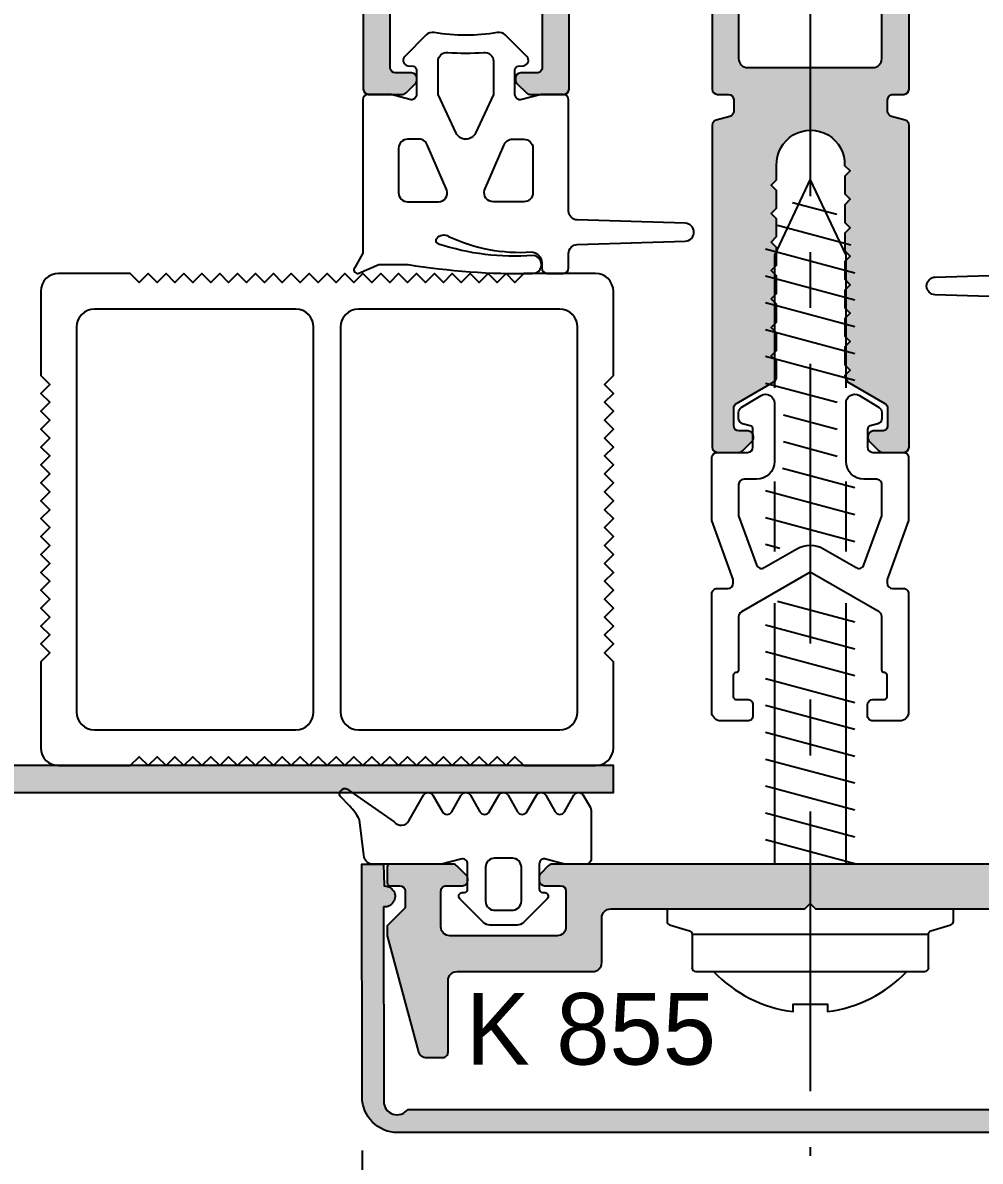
# Model space of a CAD drawing. Header units: millimetres. Extents: x -153 to 2280, y 0 to 724.
# Drawn here: x 73.7 to 100.45, y 430.21 to 462.01 of the extents above; entities that cross this region are included whole.
import ezdxf
from ezdxf.enums import TextEntityAlignment as Align

# ---------------------------------------------------------------- set-up
doc = ezdxf.new("R2010")
doc.units = ezdxf.units.MM
doc.header["$LTSCALE"] = 0.025
doc.header["$MEASUREMENT"] = 0
doc.linetypes.add('CENTER', pattern=[2, 1.25, -0.25, 0.25, -0.25])
doc.layers.get('0').update_dxf_attribs({"lineweight": 5})
for name, color, linetype in [('ASSI', 1, 'CENTER'), ('FILL', 253, 'Continuous'), ('FINE', 7, 'Continuous'), ('GOMMA', 80, 'Continuous'), ('GROSSA', 8, 'Continuous'), ('QUOTE', 254, 'Continuous'), ('TESTO', 2, 'Continuous')]:
    doc.layers.add(name, color=color, linetype=linetype)
doc.styles.add('Aluk Text', font='GOTHIC.TTF')
doc.styles.get("Standard").update_dxf_attribs({"font": 'arial.ttf'})
doc.dimstyles.new('SCALA_1-2$0', dxfattribs={"dimtxt": 2, "dimasz": 1, "dimexe": 1.5, "dimexo": 1.5, "dimgap": 1, "dimtad": 3, "dimlfac": 2, "dimdsep": 46, "dimtxsty": 'Standard', "dimblk1": 'PUNTO', "dimblk2": 'PUNTO', "dimsah": 1, "dimcen": 0, "dimclrt": 2, "dimaunit": 1, "dimadec": 0, "dimazin": 0, "dimtfac": 0.7, "dimtmove": 0, "dimatfit": 3, "dimldrblk": 'PUNTO', "dimfxl": 1, "dimtolj": 2, "dimarcsym": 0})

# ---------------------------------------------------------------- blocks, each defined once
blk = doc.blocks.new('k0855')
at = {"layer": 'GROSSA'}
blk.add_lwpolyline([(11.64999999999986, 0.8000000000004093, -0.4142135623730784), (11.14999999999986, 0.3000000000004093), (0.2999999999997272, 0.3000000000000682), (0, 0), (-0.3000000000001819, 0.3000000000000682), (-11.15000000000009, 0.2999999999997272, -0.4142135623731075), (-11.65000000000009, 0.7999999999997272), (-11.65000000000009, 3.300000000000637, 0.414213562373095), (-12.15000000000009, 3.800000000000637), (-19.75, 3.800000000000523, -0.414213562373095), (-20.25, 4.300000000000523), (-20.25, 8.300000000000523, 0.4142135623730795), (-20.55000000000018, 8.600000000000477), (-21.59774739507475, 8.600000000000477, 0.3394542588633896), (-21.88752514296152, 8.377645713531251), (-23.65000000000009, 1.800000000000523), (-23.65000000000009, 1.24487273393197), (-22.65000000000009, 0.2448727339319703), (-22.65000000000009, -0.6999999999995907, -0.4142135623731159), (-22.95000000000027, -0.9999999999995453), (-23.5, -0.9999999999995453, 0.414213562373109), (-23.65000000000009, -1.149999999999523), (-23.65000000000009, -2.049999999999272, 0.4142135623730534), (-23.5, -2.19999999999925), (-19.97426406871182, -2.199999999999363, 0.1989123673796788), (-19.76213203435577, -2.112132034355341), (-19.237867965644, -1.587867965643682, 0.1989123673796275), (-19.15000000000009, -1.37573593128775), (-19.15000000000009, -1.299999999999613, 0.4142135623731283), (-19.45000000000027, -0.9999999999995453), (-20.35000000000014, -0.9999999999995453, -0.414213562373095), (-20.65000000000009, -0.699999999999477), (-20.65000000000009, 1.300000000000637, -0.414213562373095), (-20.15000000000009, 1.800000000000637), (-14.15000000000009, 1.800000000000637, -0.414213562373095), (-13.65000000000009, 1.300000000000637), (-13.65000000000009, -0.699999999999477, -0.414213562373095), (-13.95000000000005, -0.9999999999995453), (-14.85000000000014, -0.9999999999995453, 0.414213562373095), (-15.15000000000009, -1.2999999999995), (-15.15000000000009, -1.475735931287431, 0.1989123673796724), (-15.06213203435618, -1.687867965643477), (-14.63786796564318, -2.112132034356478, 0.1989123673796574), (-14.42573593128691, -2.200000000000387), (14.42573593128782, -2.199999999999363, 0.1989123673796421), (14.63786796564386, -2.112132034355341), (15.06213203435573, -1.687867965643477, 0.1989123673796492), (15.14999999999964, -1.475735931287431), (15.14999999999964, -1.2999999999995, 0.4142135623731088), (14.84999999999991, -0.9999999999995453), (13.94999999999982, -0.9999999999995453, -0.414213562373095), (13.64999999999986, -0.699999999999477), (13.64999999999986, 1.300000000000637, -0.414213562373095), (14.14999999999986, 1.800000000000637), (20.13763493782221, 1.800000000000637, -0.414213562373095), (20.63763493782221, 1.300000000000637), (20.63763493782221, -0.699999999999477, -0.414213562373095), (20.33763493782226, -0.9999999999995453), (19.43763493782217, -0.9999999999995453, 0.4142135623731283), (19.13763493782221, -1.299999999999613), (19.13763493782221, -1.37573593128775, 0.198912367379612), (19.22550290346635, -1.587867965643682), (19.74976697217789, -2.112132034355341, 0.1989123673796789), (19.96189900653394, -2.199999999999363), (23.48763493782212, -2.19999999999925, 0.4142135623730674), (23.63763493782221, -2.049999999999272), (23.63763493782221, -1.149999999999523, 0.4142135623731507), (23.48763493782235, -0.9999999999995453), (22.93763493782217, -0.9999999999995453, -0.414213562373095), (22.63763493782221, -0.6999999999995907), (22.63763493782221, 0.2448727339319703), (23.63763493782221, 1.24487273393197), (23.63763493782221, 1.800000000000523), (21.91487984844571, 8.229409522551805, 0.3394542588633856), (21.43191693530116, 8.600000000000477), (20.53763493782208, 8.600000000000477, 0.4142135623730811), (20.23763493782235, 8.300000000000523), (20.23763493782212, 4.300000000000523, -0.414213562373095), (19.73763493782212, 3.800000000000523), (12.14999999999986, 3.800000000000637, 0.414213562373095), (11.64999999999986, 3.300000000000637)], format="xyb", close=True, dxfattribs=at)
blk = doc.blocks.new('PUNTO')
blk.add_line((-1, 0), (1, 0))
at = {"const_width": 0.35}
blk.add_lwpolyline([(-0.1750000000000114, 0, 1), (0.1750000000000114, 0, 1)], format="xyb", close=True, dxfattribs=at)
blk = doc.blocks.new('*D21')
at = {"layer": 'Defpoints', "color": 0, "transparency": 16777216}
for p in [(83.17816793434065, 432.0118384157703), (108.1864948314792, 432.0125786257919), (108.1864948314792, 422.4907448375258)]:
    blk.add_point(p, dxfattribs=at)
at = {"layer": 'QUOTE', "color": 0, "lineweight": -2, "transparency": 16777216}
for p, q in [((83.17816793434065, 430.5118384157703), (83.17816793434065, 420.9907448375258)), ((108.1864948314792, 430.5125786257919), (108.1864948314792, 420.9907448375258)), ((84.17816793434065, 422.4907448375258), (107.1864948314792, 422.4907448375258))]:
    blk.add_line(p, q, dxfattribs=at)
at = {"layer": 'QUOTE', "color": 0, "lineweight": -2, "transparency": 16777216, "rotation": 180}
blk.add_blockref('PUNTO', (83.17816793434065, 422.4907448375258), dxfattribs=at)
at = {"layer": 'QUOTE', "color": 0, "lineweight": -2, "transparency": 16777216}
blk.add_blockref('PUNTO', (108.1864948314792, 422.4907448375258), dxfattribs=at)
at = {"layer": 'QUOTE', "color": 2, "transparency": 16777216, "insert": (95.68233138290992, 424.5410507518698), "char_height": 2, "attachment_point": 5, "style": 'Aluk Text'}
blk.add_mtext('\\A2;50', dxfattribs=at)

msp = doc.modelspace()

# ---------------------------------------------------------------- hatches: boundary and pattern name
at = {"layer": 'FILL'}
h = msp.add_hatch(color=256, dxfattribs=at)
edge = h.paths.add_edge_path()
edge.add_line((98.46176779819424, 450.1632642014122), (98.46176779819424, 459.1481651532154))
edge.add_arc((98.31176779819424, 459.1481651532152), 0.1500000000000057, 2.171258662545679e-11, 75.0000000000211)
edge.add_line((98.35059065495957, 459.2930540271587), (97.97294494142889, 459.3942438911243))
edge.add_arc((98.01176779819428, 459.5391327650677), 0.150000000000002, 179.9999999999891, 254.9999999999945, ccw=False)
edge.add_line((97.86176779819428, 459.5391327650677), (97.86176779819422, 459.6132642014122))
edge.add_line((97.86176779819422, 459.6132642014122), (97.86176779819422, 459.8632642014122))
edge.add_arc((98.01176779819426, 459.8632642014122), 0.1500000000000341, 90, 180, ccw=False)
edge.add_line((98.01176779819426, 460.0132642014122), (98.31176779819427, 460.0132642014122))
edge.add_arc((98.31176779819427, 460.1632642014122), 0.1499999999999773, 270, 360)
edge.add_line((98.46176779819424, 460.1632642014122), (98.46176779819424, 467.3632642014122))
edge.add_arc((98.61176779819425, 467.3632642014122), 0.1500000000000057, 90.00000000001091, 180, ccw=False)
edge.add_line((98.61176779819422, 467.5132642014122), (102.3117677981944, 467.5132642014122))
edge.add_arc((102.3117677981944, 467.3632642014122), 0.1499999999999773, 0, 90, ccw=False)
edge.add_line((102.4617677981944, 467.3632642014122), (102.4617677981943, 460.1632642014122))
edge.add_arc((102.6117677981943, 460.1632642014122), 0.1500000000000057, 180.0000000000109, 270.0000000000109)
edge.add_line((102.6117677981943, 460.0132642014122), (103.5496357638384, 460.0132642014122))
edge.add_arc((103.5496357638384, 460.1632642014122), 0.1500000000000057, 270.0000000000109, 315.0000000000077)
edge.add_line((103.6557017810163, 460.0571981842343), (103.9178338153723, 460.3193302185902))
edge.add_arc((103.8117677981943, 460.4253962357681), 0.1499999999999972, 315.0000000000077, 360.0000000000109)
edge.add_line((103.9617677981943, 460.4253962357681), (103.9617677981943, 460.4632642014121))
edge.add_arc((103.8117677981943, 460.4632642014121), 0.1500000000000057, 0, 90.00000000001086)
edge.add_line((103.8117677981943, 460.6132642014122), (103.3617677981943, 460.6132642014122))
edge.add_arc((103.3617677981943, 460.7632642014122), 0.1500000000000057, 180, 270.00000000001086, ccw=False)
edge.add_line((103.2117677981943, 460.7632642014122), (103.2117677981943, 462.3632642014122))
edge.add_arc((103.3617677981943, 462.3632642014121), 0.1500000000000057, 89.99999999998909, 180, ccw=False)
edge.add_line((103.3617677981943, 462.5132642014121), (104.1867677981943, 462.5132642014121))
edge.add_arc((104.1867677981943, 462.6632642014122), 0.1500000000000057, 269.9999999999891, 360)
edge.add_line((104.3367677981943, 462.6632642014122), (104.3367677981943, 463.1132642014122))
edge.add_arc((104.4867677981943, 463.1132642014121), 0.1500000000000341, 90, 180, ccw=False)
edge.add_line((104.4867677981943, 463.2632642014122), (104.7697805000865, 463.2632642014122))
edge.add_line((104.7697805000865, 463.2632642014122), (105.3367677981943, 463.5906144706018))
edge.add_line((105.3367677981943, 463.5906144706018), (105.9037550963021, 463.2632642014123))
edge.add_line((105.9037550963021, 463.2632642014122), (106.1867677981943, 463.2632642014121))
edge.add_arc((106.1867677981943, 463.1132642014122), 0.1500000000000057, 1.0913936421275139e-11, 90.00000000001091, ccw=False)
edge.add_line((106.3367677981943, 463.1132642014122), (106.3367677981943, 462.6632642014122))
edge.add_arc((106.4867677981943, 462.6632642014122), 0.1499999999999773, 180, 270)
edge.add_line((106.4867677981943, 462.5132642014122), (107.3117677981943, 462.5132642014122))
edge.add_arc((107.3117677981943, 462.3632642014121), 0.1500000000000341, 0, 90, ccw=False)
edge.add_line((107.4617677981943, 462.3632642014121), (107.4617677981943, 460.7632642014121))
edge.add_arc((107.3117677981943, 460.7632642014122), 0.1500000000000341, -90, 0, ccw=False)
edge.add_line((107.3117677981943, 460.6132642014122), (106.8617677981943, 460.6132642014122))
edge.add_arc((106.8617677981943, 460.4632642014122), 0.1499999999999773, 90.00000000001086, 180.0000000000109)
edge.add_line((106.7117677981943, 460.4632642014121), (106.7117677981942, 460.4253962357681))
edge.add_arc((106.8617677981943, 460.4253962357682), 0.1500000000000057, 180.0000000000217, 225.000000000023)
edge.add_line((106.7557017810163, 460.3193302185902), (107.0178338153723, 460.0571981842342))
edge.add_arc((107.1238998325503, 460.1632642014121), 0.1499999999999168, 224.9999999999923, 269.9999999999891)
edge.add_line((107.1238998325502, 460.0132642014122), (108.0617677981942, 460.0132642014122))
edge.add_arc((108.0617677981942, 460.1632642014122), 0.1500000000000341, 270, 360)
edge.add_line((108.2117677981942, 460.1632642014122), (108.2117677981943, 512.0132642014121))
edge.add_arc((107.7117677981943, 512.0132642014121), 0.5, 0, 90)
edge.add_line((107.7117677981943, 512.5132642014121), (83.71176779819427, 512.5132642014122))
edge.add_arc((83.71176779819427, 512.0132642014123), 0.5, 90, 180)
edge.add_line((83.21176779819427, 512.0132642014123), (83.21176779819424, 460.1632642014123))
edge.add_arc((83.36176779819425, 460.1632642014122), 0.1500000000000057, 179.9999999999891, 269.9999999999891)
edge.add_line((83.36176779819422, 460.0132642014122), (84.29963576383827, 460.0132642014122))
edge.add_arc((84.29963576383827, 460.1632642014122), 0.1500000000000057, 270, 314.9999999999923)
edge.add_line((84.40570178101623, 460.0571981842342), (84.66783381537223, 460.3193302185902))
edge.add_arc((84.56176779819421, 460.4253962357681), 0.1500000000000374, 315.0000000000077, 360.0000000000109)
edge.add_line((84.71176779819424, 460.4253962357682), (84.71176779819424, 460.4632642014122))
edge.add_arc((84.56176779819427, 460.4632642014121), 0.1499999999999773, 0, 90)
edge.add_line((84.56176779819427, 460.6132642014121), (84.11176779819422, 460.6132642014121))
edge.add_arc((84.11176779819425, 460.7632642014121), 0.1499999999999773, 179.9999999999891, 269.99999999998914, ccw=False)
edge.add_line((83.96176779819424, 460.7632642014122), (83.96176779819424, 462.3632642014122))
edge.add_arc((84.11176779819425, 462.3632642014122), 0.1500000000000057, 90.00000000001091, 180.0000000000109, ccw=False)
edge.add_line((84.11176779819422, 462.5132642014121), (84.93676779819427, 462.5132642014122))
edge.add_arc((84.93676779819424, 462.6632642014121), 0.1499999999999488, 270.0000000000109, 360.0000000000109)
edge.add_line((85.08676779819419, 462.6632642014122), (85.08676779819419, 463.1132642014122))
edge.add_arc((85.2367677981942, 463.1132642014122), 0.1500000000000057, 89.99999999998909, 179.9999999999891, ccw=False)
edge.add_line((85.23676779819422, 463.2632642014122), (85.5197805000864, 463.2632642014123))
edge.add_line((85.5197805000864, 463.2632642014122), (86.08676779819419, 463.5906144706018))
edge.add_line((86.08676779819419, 463.5906144706018), (86.65375509630204, 463.2632642014122))
edge.add_line((86.65375509630204, 463.2632642014122), (86.93676779819415, 463.2632642014122))
edge.add_arc((86.93676779819415, 463.1132642014121), 0.1500000000000341, 0, 90, ccw=False)
edge.add_line((87.08676779819419, 463.1132642014121), (87.08676779819419, 462.6632642014121))
edge.add_arc((87.23676779819422, 462.6632642014122), 0.1500000000000341, 180, 270)
edge.add_line((87.23676779819422, 462.5132642014121), (88.06176779819427, 462.5132642014122))
edge.add_arc((88.06176779819424, 462.3632642014122), 0.1500000000000057, -1.0913936421275139e-11, 89.99999999998909, ccw=False)
edge.add_line((88.21176779819424, 462.3632642014121), (88.21176779819424, 460.7632642014121))
edge.add_arc((88.06176779819424, 460.7632642014121), 0.1500000000000057, -89.99999999998909, 1.0913936421275139e-11, ccw=False)
edge.add_line((88.06176779819427, 460.6132642014121), (87.61176779819422, 460.6132642014121))
edge.add_arc((87.61176779819425, 460.4632642014122), 0.1499999999999773, 90.00000000001086, 180.0000000000109)
edge.add_line((87.46176779819424, 460.4632642014121), (87.46176779819424, 460.4253962357681))
edge.add_arc((87.61176779819422, 460.4253962357682), 0.1499999999999773, 180, 225)
edge.add_line((87.50570178101626, 460.3193302185902), (87.7678338153722, 460.0571981842342))
edge.add_arc((87.87389983255017, 460.1632642014122), 0.1499999999999771, 225, 270)
edge.add_line((87.87389983255017, 460.0132642014122), (88.81176779819427, 460.0132642014122))
edge.add_arc((88.81176779819427, 460.1632642014122), 0.1499999999999773, 270, 360)
edge.add_line((88.96176779819424, 460.1632642014122), (88.96176779819419, 467.3632642014122))
edge.add_arc((89.11176779819417, 467.3632642014122), 0.1499999999999773, 90, 180, ccw=False)
edge.add_line((89.11176779819417, 467.5132642014122), (92.81176779819432, 467.5132642014122))
edge.add_arc((92.8117677981943, 467.3632642014122), 0.1500000000000057, 0, 89.99999999998909, ccw=False)
edge.add_line((92.9617677981943, 467.3632642014122), (92.96176779819424, 460.1632642014122))
edge.add_arc((93.11176779819425, 460.1632642014122), 0.1500000000000057, 180.0000000000109, 270.0000000000109)
edge.add_line((93.11176779819428, 460.0132642014122), (93.41176779819429, 460.0132642014122))
edge.add_arc((93.41176779819426, 459.8632642014122), 0.1500000000000057, -1.0913936421275139e-11, 89.99999999998909, ccw=False)
edge.add_line((93.56176779819427, 459.8632642014122), (93.56176779819427, 459.5391327650677))
edge.add_arc((93.41176779819426, 459.5391327650677), 0.1500000000000057, -74.99999999999449, 0, ccw=False)
edge.add_line((93.45059065495965, 459.3942438911243), (93.07294494142891, 459.2930540271586))
edge.add_arc((93.11176779819428, 459.1481651532154), 0.1499999999999398, 105.0000000000006, 180)
edge.add_line((92.9617677981943, 459.1481651532154), (92.96176779819424, 450.1632642014123))
edge.add_arc((93.11207890842684, 450.1635699917497), 0.1503114212795728, 180.1165613875825, 270)
edge.add_line((93.11207890842684, 450.0132585704702), (93.69994687407092, 450.0132585704702))
edge.add_arc((93.69994687407083, 450.1632585704703), 0.1500000000001194, 270.0000000000326, 314.9999999999923)
edge.add_line((93.80601289124888, 450.0571925532922), (94.06814492560486, 450.3193245876481))
edge.add_arc((93.94475577976175, 450.4409035814179), 0.1732233616980267, 315.4233701028556, 444.2605660744484)
edge.add_line((93.96207890842686, 450.6132585704702), (93.71207890842686, 450.6132585704702))
edge.add_arc((93.71207890842686, 450.7632585704702), 0.1500000000000341, 180.0000000000109, 270, ccw=False)
edge.add_line((93.56207890842683, 450.7632585704702), (93.56207890842683, 451.2477032205236))
edge.add_arc((93.71207890842666, 451.2477032205237), 0.1499999999998352, 119.9999999999892, 180.0000000000326, ccw=False)
edge.add_line((93.63707890842676, 451.3776070310912), (94.68707890842683, 451.9838248137403))
edge.add_arc((94.61207890842675, 452.113728624308), 0.1500000000000394, 300.0000000000239, 360)
edge.add_line((94.76207890842679, 452.113728624308), (94.76207890842679, 452.5607585704701))
edge.add_line((94.76207890842679, 452.5607585704701), (94.61207890842675, 452.71075857047))
edge.add_line((94.61207890842675, 452.71075857047), (94.76207890842679, 452.8607585704701))
edge.add_line((94.76207890842679, 452.8607585704701), (94.76207890842679, 453.3557585704701))
edge.add_line((94.76207890842679, 453.3557585704701), (94.61207890842678, 453.5057585704702))
edge.add_line((94.61207890842678, 453.5057585704701), (94.76207890842679, 453.6557585704701))
edge.add_line((94.76207890842679, 453.6557585704701), (94.76207890842679, 454.1507585704701))
edge.add_line((94.76207890842679, 454.1507585704701), (94.61207890842675, 454.3007585704702))
edge.add_line((94.61207890842675, 454.3007585704702), (94.76207890842679, 454.4507585704702))
edge.add_line((94.76207890842679, 454.4507585704702), (94.76207890842679, 454.9457585704701))
edge.add_line((94.76207890842679, 454.94575857047), (94.61207890842678, 455.0957585704701))
edge.add_line((94.61207890842678, 455.0957585704701), (94.76207890842679, 455.2457585704701))
edge.add_line((94.76207890842679, 455.2457585704701), (94.76207890842679, 455.7407585704701))
edge.add_line((94.76207890842679, 455.7407585704701), (94.61207890842678, 455.8907585704702))
edge.add_line((94.61207890842678, 455.8907585704701), (94.76207890842679, 456.0407585704701))
edge.add_line((94.76207890842679, 456.0407585704701), (94.76207890842679, 456.5357585704701))
edge.add_line((94.76207890842679, 456.5357585704701), (94.61207890842678, 456.6857585704701))
edge.add_line((94.61207890842678, 456.6857585704702), (94.76207890842679, 456.8357585704701))
edge.add_line((94.76207890842679, 456.8357585704701), (94.76207890842679, 457.3307585704702))
edge.add_line((94.76207890842679, 457.3307585704702), (94.61207890842681, 457.4807585704701))
edge.add_line((94.61207890842681, 457.4807585704701), (94.76207890842679, 457.6307585704702))
edge.add_line((94.76207890842679, 457.6307585704701), (94.76207890842682, 458.0288807909355))
edge.add_arc((95.71176779819416, 458.0629639087329), 0.9503002926792784, -2.0553899919178207, 182.055389991911, ccw=False)
edge.add_line((96.6614566879615, 458.0288807909354), (96.81207890842683, 457.8782585704702))
edge.add_line((96.81207890842683, 457.8782585704701), (96.66207890842679, 457.7282585704701))
edge.add_line((96.66207890842679, 457.7282585704701), (96.66207890842679, 457.2332585704701))
edge.add_line((96.66207890842679, 457.2332585704701), (96.8120789084268, 457.0832585704701))
edge.add_line((96.8120789084268, 457.0832585704701), (96.66207890842679, 456.9332585704701))
edge.add_line((96.66207890842679, 456.9332585704701), (96.66207890842679, 456.4382585704701))
edge.add_line((96.66207890842679, 456.4382585704701), (96.81207890842683, 456.2882585704701))
edge.add_line((96.81207890842683, 456.2882585704701), (96.66207890842679, 456.1382585704702))
edge.add_line((96.66207890842679, 456.1382585704701), (96.66207890842679, 455.6432585704702))
edge.add_line((96.66207890842679, 455.6432585704702), (96.81207890842683, 455.4932585704701))
edge.add_line((96.81207890842683, 455.4932585704701), (96.66207890842679, 455.3432585704701))
edge.add_line((96.66207890842679, 455.3432585704701), (96.66207890842679, 454.8482585704701))
edge.add_line((96.66207890842679, 454.8482585704701), (96.81207890842677, 454.6982585704701))
edge.add_line((96.81207890842677, 454.6982585704701), (96.66207890842679, 454.5482585704701))
edge.add_line((96.66207890842679, 454.5482585704701), (96.66207890842679, 454.0532585704701))
edge.add_line((96.66207890842679, 454.0532585704701), (96.81207890842683, 453.9032585704701))
edge.add_line((96.81207890842683, 453.9032585704701), (96.66207890842679, 453.7532585704701))
edge.add_line((96.66207890842679, 453.7532585704701), (96.66207890842679, 453.25825857047))
edge.add_line((96.66207890842679, 453.2582585704701), (96.81207890842683, 453.1082585704701))
edge.add_line((96.81207890842683, 453.1082585704701), (96.66207890842679, 452.9582585704701))
edge.add_line((96.66207890842679, 452.9582585704701), (96.66207890842679, 452.461183252254))
edge.add_line((96.66207890842679, 452.461183252254), (96.81207890842683, 452.311183252254))
edge.add_line((96.81207890842683, 452.3111832522541), (96.66207890842679, 452.1611832522541))
edge.add_line((96.66207890842679, 452.1611832522541), (96.66207890842679, 452.1137286243081))
edge.add_line((96.66207890842679, 452.113728624308), (96.73707890842678, 451.9838248137403))
edge.add_line((96.73707890842678, 451.9838248137404), (97.78707890842676, 451.3776070310913))
edge.add_arc((97.7120789084268, 451.2477032205236), 0.1499999999999826, 1.0913936421275139e-11, 60.0000000000137, ccw=False)
edge.add_line((97.86207890842678, 451.2477032205236), (97.86207890842678, 450.7632585704702))
edge.add_arc((97.71207890842678, 450.7632585704701), 0.1500000000000057, -90.00000000001091, 1.0913936421275139e-11, ccw=False)
edge.add_line((97.71207890842675, 450.6132585704701), (97.46207890842675, 450.6132585704702))
edge.add_arc((97.47807187407074, 450.4413835704702), 0.1726174689163579, 95.31606382267486, 225.0000000000134)
edge.add_line((97.35601289124875, 450.3193245876481), (97.61814492560472, 450.0571925532922))
edge.add_arc((97.72421094278278, 450.1632585704704), 0.1500000000001781, 225.0000000000307, 269.9999999999891)
edge.add_line((97.72421094278275, 450.0132585704702), (98.31207890842629, 450.01325857047))
edge.add_arc((98.30706359055927, 450.168046989533), 0.1548696487026443, 271.8557980822255, 358.2641758462536)
edge.add_arc((98.46176775539192, 450.1633586614049), 9.446000238587524e-05, 358.2641758540641, 630.0259622349515)
edge = h.paths.add_edge_path(flags=16)
edge.add_line((83.94996747267561, 463.9515098863698), (83.94996747267561, 467.3633156983111))
edge.add_arc((84.09996747267559, 467.3633156983111), 0.1499999999999773, 90, 180, ccw=False)
edge.add_line((84.09996747267559, 467.513315698311), (88.04996747267552, 467.513315698311))
edge.add_arc((88.04996747267552, 467.3633156983111), 0.1499999999999773, 0, 90, ccw=False)
edge.add_line((88.1999674726755, 467.3633156983111), (88.19996747267561, 463.9515098851185))
edge.add_arc((87.94996747267558, 463.9515098851185), 0.2500000000000284, -120.0000001075482, 0, ccw=False)
edge.add_line((87.82496747226918, 463.735003534407), (86.32496747809415, 464.6010289385825))
edge.add_arc((86.07496747809415, 464.1680162366903), 0.5000000000000164, 60.00000000000109, 119.9999999999989)
edge.add_line((85.82496747809415, 464.6010289385825), (84.32496747226918, 463.7350035351891))
edge.add_arc((84.19996747267558, 463.9515098863698), 0.2499999999999828, 180, 299.9999998924529, ccw=False)
edge = h.paths.add_edge_path(flags=16)
edge.add_arc((105.3249674672571, 464.1680162366903), 0.5000000000000164, 60.00000000000108, 119.99999999999889, ccw=False)
edge.add_line((105.5749674672571, 464.6010289385825), (107.074967473082, 463.7350035351891))
edge.add_arc((107.1999674726756, 463.9515098863698), 0.2499999999999828, 240.0000001075471, 360)
edge.add_line((107.4499674726756, 463.9515098863698), (107.4499674726756, 467.3633156983111))
edge.add_arc((107.2999674726756, 467.3633156983111), 0.1500000000000057, 359.9999999999891, 449.9999999999891)
edge.add_line((107.2999674726756, 467.5133156983111), (103.3499674726757, 467.513315698311))
edge.add_arc((103.3499674726757, 467.363315698311), 0.1499999999999773, 90, 180)
edge.add_line((103.1999674726757, 467.363315698311), (103.1999674726756, 463.9515098851185))
edge.add_arc((103.4499674726756, 463.9515098851185), 0.2500000000000284, 180, 300.0000001075481)
edge.add_line((103.574967473082, 463.735003534407), (105.0749674672571, 464.6010289385825))
edge = h.paths.add_edge_path(flags=16)
edge.add_line((97.69996747267561, 461.013315698311), (97.69996747267561, 467.513315698311))
edge.add_line((97.69996747267561, 467.513315698311), (93.69996747267561, 467.513315698311))
edge.add_line((93.69996747267561, 467.513315698311), (93.69996747267561, 461.013315698311))
edge.add_arc((93.94996747267561, 461.013315698311), 0.25, 180, 270)
edge.add_line((93.94996747267561, 460.763315698311), (97.44996747267561, 460.763315698311))
edge.add_arc((97.44996747267561, 461.013315698311), 0.25, 270, 360)
edge = h.paths.add_edge_path(flags=16)
edge.add_arc((84.34996747267559, 510.563315698311), 0.1499999999999773, 90, 180)
edge.add_line((84.19996747267561, 510.563315698311), (84.19996747267561, 468.663315698311))
edge.add_arc((84.34996747267559, 468.663315698311), 0.1499999999999773, 180, 270)
edge.add_line((84.34996747267559, 468.513315698311), (107.0499674726755, 468.513315698311))
edge.add_arc((107.0499674726755, 468.663315698311), 0.1499999999999773, 270, 360)
edge.add_line((107.1999674726755, 468.663315698311), (107.1999674726756, 510.563315698311))
edge.add_arc((107.0499674726756, 510.563315698311), 0.1499999999999773, 0, 90)
edge.add_line((107.0499674726756, 510.713315698311), (84.34996747267559, 510.713315698311))
h = msp.add_hatch(color=256, dxfattribs=at)
edge = h.paths.add_edge_path()
edge.add_line((68.60339659432526, 448.0133156983112), (67.85339659432526, 448.0133156983112))
edge.add_line((67.85339659432526, 448.0133156983112), (67.85339659432526, 442.0133156983112))
edge.add_arc((69.35339659432526, 442.0133156983112), 1.5, 180, 270)
edge.add_line((69.35339659432526, 440.5133156983112), (90.19996747267564, 440.5133156983112))
edge.add_line((90.19996747267564, 440.5133156983112), (90.19996747267564, 441.2633156983112))
edge.add_line((90.19996747267564, 441.2633156983112), (69.10339659432526, 441.2633156983112))
edge.add_arc((69.10339659432526, 441.7633156983112), 0.5, 180, 270, ccw=False)
edge.add_line((68.60339659432526, 441.7633156983112), (68.60339659432526, 448.0133156983112))
h = msp.add_hatch(color=256, dxfattribs=at)
h.paths.add_polyline_path([(105.5749674726758, 435.5109012723585, -0.4142135623730951), (105.8249674726758, 435.2609012723585), (105.8249674726758, 433.2609012723585, 0.4142135623729824), (105.9749674726759, 433.1109012723585), (106.4988411702132, 433.1109012723585, 0.3394542588634098), (106.6437300441566, 433.2220784155931), (107.5249674726759, 436.5109012723585), (107.5249674726759, 436.7884649053927), (107.0249674726759, 437.2884649053927), (107.0249674726759, 437.7609012723585, -0.4142135623729909), (107.1749674726759, 437.9109012723585), (107.4499674726758, 437.9109012723585, 0.41421356237322), (107.5249674726759, 437.9859012723585), (107.5249674726759, 438.4359012723584, 0.4142135623729423), (107.4499674726758, 438.5109012723584), (105.6870995070317, 438.5109012723584, 0.1989123673796961), (105.5810334898537, 438.4669672895364), (105.3189014554978, 438.2048352551806, 0.2320247787636509), (105.2761672566327, 438.0798352551806, 0.4517883523669222), (105.4249674726759, 437.9109012723585), (105.8749674726759, 437.9109012723585, -0.4142135623730396), (106.0249674726759, 437.7609012723585), (106.0249674726759, 436.7609012723584, -0.4142135623730951), (105.7749674726759, 436.5109012723584), (102.7749674726759, 436.5109012723584, -0.4142135623730951), (102.5249674726759, 436.7609012723584), (102.5249674726759, 437.7609012723585, -0.4142135623731505), (102.6749674726759, 437.9109012723585), (103.1249674726759, 437.9109012723585, 0.3558272389599185), (103.2718762071307, 438.0306056663917), (103.2718762071307, 438.1790648439689, 0.1465428009586351), (103.2310334898539, 438.2548352551805), (103.0189014554974, 438.466967289537, 0.1989123673793989), (102.9128354383194, 438.5109012723589), (102.4977448300497, 438.5109012723589, -0.0001075078171090559), (102.4975728342473, 438.5109012723589), (95.69996747267561, 438.5109012723587), (95.69996747267561, 437.410901272359), (95.84996747267593, 437.2609012723587), (101.2749674726759, 437.2609012723589, -0.4142135623731075), (101.5249674726759, 437.0109012723589), (101.5249674726759, 435.7609012723584, 0.4142135623731034), (101.7749674726759, 435.5109012723584)])
h.paths.add_polyline_path([(95.54996747267597, 437.2609012723587), (95.69996747267561, 437.4109012723585), (95.69996747267561, 438.5109012723586), (88.90236210885456, 438.5109012723584, -0.0001075050098106389), (88.90219011754334, 438.5109012723584), (88.48709950703193, 438.5109012723584, 0.1989123673796943), (88.3810334898539, 438.4669672895363), (88.16890145549797, 438.2548352551805, 0.1465428009642308), (88.12805873822049, 438.1790648439656), (88.12805873822055, 438.030605666395, 0.3558272389662755), (88.27496747267594, 437.9109012723585), (88.72496747267593, 437.9109012723585, -0.4142135623730396), (88.8749674726759, 437.7609012723585), (88.8749674726759, 436.7609012723584, -0.4142135623730951), (88.6249674726759, 436.5109012723584), (85.63115000376473, 436.5109012723584, -0.4142135623730951), (85.38115000376473, 436.7609012723584), (85.38115000376473, 437.7609012723585, -0.4142135623731505), (85.53115000376471, 437.9109012723585), (85.98115000376475, 437.9109012723585, 0.3558272389651755), (86.12805873822009, 438.0306056663945), (86.12805873822015, 438.1290648439663, 0.1465428009631723), (86.08721602094272, 438.2048352551805), (85.82508398658689, 438.4669672895364, 0.1989123673796296), (85.71901796940887, 438.5109012723584), (83.95615000376478, 438.5109012723584, 0.4142135623731784), (83.88115000376473, 438.4359012723584), (83.88115000376473, 437.9859012723585, 0.4142135623732338), (83.95615000376466, 437.9109012723585), (84.23115000376475, 437.9109012723585, -0.4142135623730951), (84.38115000376473, 437.7609012723585), (84.38115000376473, 437.2884649053927), (83.88115000376473, 436.7884649053927), (83.88115000376473, 436.5109012723585), (84.74252754845298, 433.2961965110828, 0.3394542588633538), (84.98400900502526, 433.1109012723585), (85.4311500037648, 433.1109012723585, 0.4142135623729564), (85.58115000376466, 433.2609012723584), (85.58115000376478, 435.2609012723585, -0.4142135623731034), (85.83115000376478, 435.5109012723585), (89.6249674726759, 435.5109012723584, 0.4142135623730951), (89.8749674726759, 435.7609012723584), (89.8749674726759, 437.0109012723585, -0.4142135623730783), (90.1249674726759, 437.2609012723585)])
h.paths.add_polyline_path([(84.45737757409904, 431.662347774136, -0.720759220053041), (83.78237757410142, 431.8873477741354), (83.77653364198335, 437.321688684296, 1.075506706590481), (83.79738919132495, 437.9028478863753), (83.77496817207697, 438.5108973298168), (83.17536439552674, 438.5108973298169), (83.17816793434065, 432.0118384157703, 0.4140643826233402), (84.17816780461766, 431.0123477741354), (95.69996747267561, 431.0123477741354), (95.69996747267561, 431.6623477741347)])
h.paths.add_polyline_path([(107.1864948581255, 431.0123477741354, 0.4142811788749139), (108.1864948314792, 432.0125786257919), (108.1852243802962, 438.5109012723584), (107.5856206655511, 438.5109012723584), (107.5636497367108, 437.9028353992331, 1.075506706590503), (107.5849354601792, 437.3216917938513), (107.5823775741, 431.8873477741354, -0.7207592200534799), (106.9073775741019, 431.6623477741334), (95.69996747267561, 431.6623477741347), (95.69996747267561, 431.0123477741354)])

# ---------------------------------------------------------------- linework, layer by layer
at = {"layer": 'ASSI', "ltscale": 250}
msp.add_line((95.69996747267561, 514.9860806192712), (95.69996747267561, 430.3671212438762), dxfattribs=at)
at = {"layer": 'FINE'}
for p, q in [((96.44255825905049, 456.6557816710506), (95.20858093182767, 456.9864248993583)), ((96.83160465060081, 455.8015370046165), (94.78535425910576, 456.3498281445295)), ((96.94996747267561, 455.0198217820277), (94.44996747267561, 455.6896947631055)), ((96.94996747267561, 454.2698217820277), (94.44996747267561, 454.9396947631055)), ((96.94996747267561, 453.5198217820277), (94.44996747267561, 454.1896947631055)), ((96.94996747267561, 452.7698217820277), (94.44996747267561, 453.4396947631055)), ((96.94996747267561, 452.0198217820277), (94.44996747267561, 452.6896947631055)), ((96.45020484039205, 451.4037327757553), (94.44996747267561, 451.9396947631055)), ((96.44996747267538, 450.6537963782433), (94.94996747267538, 451.05572016689)), ((96.44996747267538, 449.9037963782433), (94.94996747267538, 450.30572016689)), ((96.94996747267561, 449.0198217820277), (94.92272699372849, 449.5630192312252)), ((96.94996747267561, 448.2698217820277), (94.44996747267561, 448.9396947631055)), ((96.94996747267561, 447.5198217820277), (94.44996747267561, 448.1896947631055)), ((94.84849003251938, 447.3329109650298), (94.44996747267561, 447.4396947631055)), ((96.94996747267561, 445.2698217820277), (94.78150273441159, 445.8508601574609)), ((96.94996747267561, 444.5198217820277), (94.44996747267561, 445.1896947631055)), ((96.94996747267561, 443.7698217820277), (94.44996747267561, 444.4396947631055)), ((96.94996747267561, 443.0198217820277), (94.44996747267561, 443.6896947631055)), ((96.94996747267561, 442.2698217820277), (94.44996747267561, 442.9396947631055)), ((96.94996747267561, 441.5198217820277), (94.44996747267561, 442.1896947631055)), ((96.94996747267561, 440.7698217820277), (94.44996747267561, 441.4396947631055)), ((96.94996747267561, 440.0198217820277), (94.44996747267561, 440.6896947631055)), ((96.94996747267561, 439.2698217820277), (94.44996747267561, 439.9396947631055)), ((96.94996747267561, 438.5198217820277), (94.44996747267561, 439.1896947631055)), ((92.39996747267566, 436.5537412504519), (98.99996747267556, 436.5537412504519))]:
    msp.add_line(p, q, dxfattribs=at)
for points in [[(96.69996747267561, 451.8213405637164), (96.69996747267561, 455.5273836809351), (95.69996747267561, 457.6468772133041), (94.69996747267561, 455.5273836809351), (94.69996747267561, 451.8213405637161)], [(94.69996747267561, 449.2042987039363), (94.69996747267561, 447.2471614251232)], [(96.69996747267561, 447.247161425123), (96.69996747267561, 449.2042987039359)], [(94.69996747267561, 445.8037857521492), (94.69996747267561, 438.5109012723586)], [(96.69996747267561, 438.5109012723587), (96.69996747267561, 445.8037857521489)]]:
    msp.add_lwpolyline(points, dxfattribs=at)
for points in [[(91.69996747267561, 437.2609012723589), (91.69996747267561, 436.9130825429972, 0.3309619514747993), (91.77114837263679, 436.8173252483771), (92.32878657271442, 436.6494985450719, -0.3309619514747942), (92.39996747267566, 436.5537412504519), (92.3999674726756, 435.6109012723589, 0.414213562373095), (92.49996747267556, 435.510901272359), (95.69996747267561, 435.510901272359), (98.89996747267566, 435.510901272359, 0.414213562373095), (98.99996747267562, 435.6109012723589), (98.99996747267556, 436.5537412504519, -0.3309619514747942), (99.0711483726368, 436.6494985450719), (99.62878657271443, 436.8173252483771, 0.3309619514747993), (99.69996747267561, 436.9130825429972), (99.69996747267561, 437.2609012723588)], [(92.99996747267556, 435.510901272359, 0.1708492709052984), (95.22030902242244, 434.3917491555422), (95.22030902242244, 434.600374166364), (96.17962592292872, 434.600374166364), (96.17962592292866, 434.3917491555422, 0.170849270905298), (98.3999674726756, 435.510901272359, 0.170849270905298)]]:
    msp.add_lwpolyline(points, format="xyb", dxfattribs=at)
for p in [(92.39996747267566, 435.6109012723589), (98.99996747267556, 435.6109012723589)]:
    msp.add_point(p, dxfattribs=at)
at = {"layer": 'GOMMA'}
for points in [[(88.94996747267561, 455.5708808901824, -0.4052432957209695), (89.19228787056656, 455.8207629097665), (92.20764707478469, 455.9134336787271, 0.9697392325155254), (92.20764707478469, 456.4131977178953), (89.19228787056653, 456.5058684868559, -0.4052432957209365), (88.94996747267561, 456.7557505064401), (88.94996747267564, 459.863315698311, 0.4142135623730396), (88.79996747267563, 460.013315698311), (88.17952296844905, 460.0133156983111), (87.63879032944101, 459.8684268243677, -0.4931454260313338), (87.44996747267561, 460.013315698311), (87.44996747267561, 460.702109621458, -0.3888787318530059), (87.54125189840084, 460.8017290912672), (87.68862251317171, 460.8146223493966, 0.6370702608074132), (87.78161516893752, 461.0701175712883), (87.17746908918195, 461.6742636510439, 0.2454199115108711), (86.95661025518575, 461.7435697975865, -0.08886043818028076), (85.19332470720363, 461.7435697975865, 0.2454199115108711), (84.97246587320743, 461.6742636510439), (84.36831979208114, 461.0701175699176, 0.6370702608074132), (84.46131244784695, 460.8146223480259), (84.60868304695038, 460.8017290912672, -0.3888787318530058), (84.69996747267561, 460.702109621458), (84.69996747267558, 460.013315698311, -0.4931454260313514), (84.51114461591021, 459.8684268243677), (83.98948695902922, 460.0082045722545, 0.06554346281525822), (83.95066410226386, 460.0133156983111), (83.34996747267564, 460.0133156983111, 0.4142135623730396), (83.19996747267564, 459.8633156983111), (83.19996747267558, 455.5820844837054), (82.96290336280708, 455.162507575413, 0.7195149494986104), (83.08980323388968, 455.0215926797799), (83.64637763418935, 455.2633156983113), (84.45372529305862, 455.2633156983113, 0.04380891343034874), (87.93286546889999, 455.0109020023214, 1.011468768470257), (87.94612640906237, 455.5106935992168, -0.09779404551915938), (85.31281706788351, 455.8348700271621, -0.5226703353464269), (85.26532144545212, 455.9920600849675, -0.3865361286484037), (85.59713842959235, 456.0467320738946, 0.1286776343090496), (87.89996747267568, 455.6133156983112, -0.414213562373095), (88.19996747267558, 455.3133156983112), (88.19996747267555, 455.1633156983112, 0.414213562373095), (88.34996747267559, 455.0133156983112), (88.79996747267558, 455.0133156983112, 0.4142135623730395), (88.94996747267561, 455.1633156983112)], [(85.57258940903984, 461.1880028825373, 0.04533686841581842), (86.57734553631138, 461.1880028825371, -0.4410091218320485), (86.84996747267559, 460.9390284902894), (86.84996747267559, 460.0133156983111), (86.3468598173057, 458.93439783134, -0.6370702608074954), (85.80307514508371, 458.93439783134), (85.29996747267583, 460.0133156983111), (85.29996747267563, 460.9390284902894, -0.4410091218321674)], [(84.76783299781238, 458.7633156983111), (84.44996747267581, 458.7633156983111, 0.4142135623730941), (84.19996747267581, 458.5133156983111), (84.19996747267581, 457.2633156983112, 0.4142135623731153), (84.44996747267581, 457.0133156983112), (85.30922188670132, 457.0133156983113, 0.5050829045456721), (85.54805406498468, 457.3372020341009), (85.00666517609577, 458.5872020341006, 0.3288304544284983)], [(87.38210194753907, 458.7633156983111), (87.69996747267564, 458.7633156983111, -0.4142135623730941), (87.94996747267564, 458.5133156983111), (87.94996747267564, 457.2633156983112, -0.4142135623731153), (87.69996747267561, 457.0133156983112), (86.84071305865012, 457.0133156983113, -0.5050829045456721), (86.60188088036674, 457.3372020341009), (87.14326976925568, 458.5872020341006, -0.3288304544284983)], [(89.94996747267612, 449.4133156983112), (90.19996747267612, 449.6633156983112), (89.94996747267612, 449.9133156983112), (90.19996747267612, 450.1633156983112), (89.94996747267612, 450.4133156983112), (90.19996747267612, 450.6633156983112), (89.94996747267612, 450.9133156983112), (90.19996747267612, 451.1633156983112), (89.94996747267612, 451.4133156983112), (90.19996747267612, 451.6633156983112), (89.94996747267612, 451.9133156983112), (90.19996747267612, 452.1633156983112), (90.19996747267612, 454.5133156983112, 0.414213562373095), (89.69996747267612, 455.0133156983112), (87.69996747267612, 455.0133156983112), (87.44996747267612, 454.7633156983112), (87.19996747267612, 455.0133156983112), (86.94996747267612, 454.7633156983112), (86.69996747267612, 455.0133156983112), (86.44996747267612, 454.7633156983112), (86.19996747267612, 455.0133156983112), (85.94996747267612, 454.7633156983112), (85.69996747267612, 455.0133156983112), (85.44996747267612, 454.7633156983112), (85.19996747267612, 455.0133156983112), (84.94996747267612, 454.7633156983112), (84.69996747267612, 455.0133156983112), (84.44996747267612, 454.7633156983112), (84.19996747267612, 455.0133156983112), (83.94996747267612, 454.7633156983112), (83.69996747267612, 455.0133156983112), (83.44996747267612, 454.7633156983112), (83.19996747267612, 455.0133156983112), (82.94996747267612, 454.7633156983112), (82.69996747267612, 455.0133156983112), (82.44996747267612, 454.7633156983112), (82.19996747267612, 455.0133156983112), (81.94996747267612, 454.7633156983112), (81.69996747267612, 455.0133156983112), (81.44996747267612, 454.7633156983112), (81.19996747267612, 455.0133156983112), (80.94996747267612, 454.7633156983112), (80.69996747267612, 455.0133156983112), (80.44996747267612, 454.7633156983112), (80.19996747267612, 455.0133156983112), (79.94996747267612, 454.7633156983112), (79.69996747267612, 455.0133156983112), (79.44996747267612, 454.7633156983112), (79.19996747267612, 455.0133156983112), (78.94996747267612, 454.7633156983112), (78.69996747267612, 455.0133156983112), (78.44996747267612, 454.7633156983112), (78.19996747267612, 455.0133156983112), (77.94996747267612, 454.7633156983112), (77.69996747267612, 455.0133156983112), (77.44996747267612, 454.7633156983112), (77.19996747267612, 455.0133156983112), (76.94996747267612, 454.7633156983112), (76.69996747267612, 455.0133156983112), (74.69996747267612, 455.0133156983112, 0.414213562373095), (74.19996747267612, 454.5133156983112), (74.19996747267612, 452.1633156983112), (74.44996747267612, 451.9133156983112), (74.19996747267612, 451.6633156983112), (74.44996747267612, 451.4133156983112), (74.19996747267612, 451.1633156983112), (74.44996747267612, 450.9133156983112), (74.19996747267612, 450.6633156983112), (74.44996747267612, 450.4133156983112), (74.19996747267612, 450.1633156983112), (74.44996747267612, 449.9133156983112), (74.19996747267612, 449.6633156983112), (74.44996747267612, 449.4133156983112), (74.19996747267612, 449.1633156983112), (74.44996747267612, 448.9133156983112), (74.19996747267612, 448.6633156983112), (74.44996747267612, 448.4133156983112), (74.19996747267612, 448.1633156983112), (74.44996747267612, 447.9133156983112), (74.19996747267612, 447.6633156983112), (74.44996747267612, 447.4133156983112), (74.19996747267612, 447.1633156983112), (74.44996747267612, 446.9133156983112), (74.19996747267612, 446.6633156983112), (74.44996747267612, 446.4133156983112), (74.19996747267612, 446.1633156983112), (74.44996747267612, 445.9133156983112), (74.19996747267612, 445.6633156983112), (74.44996747267612, 445.4133156983112), (74.19996747267612, 445.1633156983112), (74.44996747267612, 444.9133156983112), (74.19996747267612, 444.6633156983112), (74.44996747267612, 444.4133156983112), (74.19996747267612, 444.1633156983112), (74.19996747267612, 441.7633156983111, 0.414213562373095), (74.69996747267612, 441.2633156983111), (76.69996747267612, 441.2633156983111), (76.94996747267612, 441.5133156983111), (77.19996747267612, 441.2633156983111), (77.44996747267612, 441.5133156983111), (77.69996747267612, 441.2633156983111), (77.94996747267612, 441.5133156983111), (78.19996747267612, 441.2633156983111), (78.44996747267612, 441.5133156983111), (78.69996747267612, 441.2633156983111), (78.94996747267612, 441.5133156983111), (79.19996747267612, 441.2633156983111), (79.44996747267612, 441.5133156983111), (79.69996747267612, 441.2633156983111), (79.94996747267612, 441.5133156983111), (80.19996747267612, 441.2633156983111), (80.44996747267612, 441.5133156983111), (80.69996747267612, 441.2633156983111), (80.94996747267612, 441.5133156983111), (81.19996747267612, 441.2633156983111), (81.44996747267612, 441.5133156983111), (81.69996747267612, 441.2633156983111), (81.94996747267612, 441.5133156983111), (82.19996747267612, 441.2633156983111), (82.44996747267612, 441.5133156983111), (82.69996747267612, 441.2633156983111), (82.94996747267612, 441.5133156983111), (83.19996747267612, 441.2633156983111), (83.44996747267612, 441.5133156983111), (83.69996747267612, 441.2633156983111), (83.94996747267612, 441.5133156983111), (84.19996747267612, 441.2633156983111), (84.44996747267612, 441.5133156983111), (84.69996747267612, 441.2633156983111), (84.94996747267612, 441.5133156983111), (85.19996747267612, 441.2633156983111), (85.44996747267612, 441.5133156983111), (85.69996747267612, 441.2633156983111), (85.94996747267612, 441.5133156983111), (86.19996747267612, 441.2633156983111), (86.44996747267612, 441.5133156983111), (86.69996747267612, 441.2633156983111), (86.94996747267612, 441.5133156983111), (87.19996747267612, 441.2633156983111), (87.44996747267612, 441.5133156983111), (87.69996747267612, 441.2633156983111), (89.69996747267612, 441.2633156983111, 0.414213562373095), (90.19996747267612, 441.7633156983111), (90.19996747267612, 444.1633156983112), (89.94996747267612, 444.4133156983112), (90.19996747267612, 444.6633156983112), (89.94996747267612, 444.9133156983112), (90.19996747267612, 445.1633156983112), (89.94996747267612, 445.4133156983112), (90.19996747267612, 445.6633156983112), (89.94996747267612, 445.9133156983112), (90.19996747267612, 446.1633156983112), (89.94996747267612, 446.4133156983112), (90.19996747267612, 446.6633156983112), (89.94996747267612, 446.9133156983112), (90.19996747267612, 447.1633156983112), (89.94996747267612, 447.4133156983112), (90.19996747267612, 447.6633156983112), (89.94996747267612, 447.9133156983112), (90.19996747267612, 448.1633156983112), (89.94996747267612, 448.4133156983112), (90.19996747267612, 448.6633156983112), (89.94996747267612, 448.9133156983112), (90.19996747267612, 449.1633156983112)], [(81.82496747267612, 442.7633156983111), (81.82496747267612, 453.5133156983112, 0.414213562373095), (81.32496747267612, 454.0133156983112), (75.69996747267612, 454.0133156983112, 0.4142135623730951), (75.19996747267612, 453.5133156983112), (75.19996747267612, 442.7633156983111, 0.4142135623730938), (75.69996747267612, 442.2633156983111), (81.32496747267612, 442.2633156983111, 0.4142135623730966)], [(89.19996747267612, 453.5133156983112, 0.414213562373095), (88.69996747267612, 454.0133156983112), (83.07496747267612, 454.0133156983112, 0.414213562373095), (82.57496747267612, 453.5133156983112), (82.57496747267612, 442.7633156983111, 0.4142135623730958), (83.07496747267612, 442.2633156983111), (88.69996747267612, 442.2633156983111, 0.4142135623730943), (89.19996747267612, 442.7633156983111)], [(93.69996747267538, 450.9605944234804), (93.69996747267538, 451.1382339098607, -0.2610883426105928), (93.77166064463884, 451.2661715535893), (94.32496747267538, 451.6048342127701, -0.57735026918963), (94.69996747267538, 451.3883278618241), (94.69996747267538, 449.7633156983111, -0.4142135623730784), (94.19996747267541, 449.2633156983111), (93.84996747267539, 449.2633156983111, 0.414213562373095), (93.69996747267538, 449.1133156983111), (93.69996747267544, 448.2440814856544), (94.19914029976397, 446.8726154148234, 0.4663076581550031), (94.41509419288187, 446.7940146257546), (95.32496747267541, 447.3193302087718, -0.267949192431119), (96.07496747267541, 447.3193302087718), (96.98484075246895, 446.7940146257546, 0.466307658155003), (97.20079464558683, 446.8726154148234), (97.69996747267538, 448.2440814856545), (97.69996747267538, 449.1133156983111, 0.414213562373095), (97.54996747267538, 449.2633156983111), (97.19996747267538, 449.2633156983111, -0.414213562373095), (96.69996747267538, 449.7633156983111), (96.69996747267538, 451.3883278618241, -0.577350269189622), (97.07496747267538, 451.6048342127701), (97.6282743007119, 451.2661715535894, -0.261088342610606), (97.69996747267538, 451.1382339098607), (97.69996747267538, 450.9605944234804, -0.3394542588633834), (97.58879032944074, 450.815705549537), (97.37408556816513, 450.7581755821421, 0.3394542588633835), (97.29996747267538, 450.6615829995132), (97.29996747267538, 450.1633156983111, 0.414213562373095), (97.44996747267538, 450.0133156983111), (98.29996747267538, 450.0133156983111, -0.414213562373095), (98.44996747267538, 449.8633156983111), (98.44996747267538, 448.1118362501231), (97.84996747267539, 446.4633497984503), (97.84996747267539, 446.3633156983111, 0.4142135623730923), (97.99996747267537, 446.2133156983111), (98.29996747267538, 446.2133156983111, -0.4142135623730924), (98.44996747267538, 446.0633156983112), (98.44996747267538, 442.7633156983111, -0.414213562373095), (98.19996747267538, 442.5133156983111), (97.44996747267541, 442.5133156983111, -0.414213562373095), (97.2999674726754, 442.6633156983112), (97.2999674726754, 442.9633156983111, -0.4142135623730673), (97.44996747267541, 443.1133156983111), (97.77496747267543, 443.1133156983111, 0.414213562373095), (97.84996747267544, 443.1883156983112), (97.84996747267542, 443.7883156983112, 0.4142135623730674), (97.77496747267543, 443.8633156983111, -0.414213562373095), (97.69996747267535, 443.9383156983112), (97.69996747267538, 445.4285080771758, 0.2679491924311307), (97.6249674726754, 445.5584118877434), (95.69996747267544, 446.6698111559335), (93.7749674726754, 445.5584118877434, 0.2679491924311306), (93.69996747267541, 445.4285080771758), (93.69996747267541, 443.9383156983112, -0.414213562373095), (93.6249674726754, 443.8633156983111), (93.6249674726754, 443.8633156983111, 0.4142135623731004), (93.54996747267535, 443.7883156983112), (93.54996747267535, 443.1883156983112, 0.414213562373084), (93.62496747267534, 443.1133156983111), (93.94996747267538, 443.1133156983111, -0.4142135623731088), (94.09996747267536, 442.9633156983111), (94.09996747267536, 442.6633156983112, -0.414213562373095), (93.94996747267535, 442.5133156983111), (93.19996747267541, 442.5133156983111, -0.4142135623730949), (92.94996747267544, 442.7633156983111), (92.94996747267544, 446.0633156983112, -0.4142135623730924), (93.09996747267544, 446.2133156983111), (93.39996747267543, 446.2133156983111, 0.4142135623730909), (93.54996747267543, 446.3633156983111), (93.54996747267543, 446.4633497984503), (92.94996747267544, 448.1118362501231), (92.94996747267544, 449.8633156983111, -0.4142135623730951), (93.09996747267539, 450.0133156983111), (93.94996747267538, 450.0133156983111, 0.414213562373095), (94.09996747267539, 450.1633156983111), (94.09996747267539, 450.6615829995132, 0.3394542588633838), (94.02584937718564, 450.7581755821421), (93.81114461591, 450.815705549537, -0.3394542588633861)], [(89.42805873822027, 438.5109011450448), (88.90236210863196, 438.5109011450448, -0.04008518434644911), (88.83853925186668, 438.5160122711014), (88.31688159498566, 438.6557900189882, 0.4931454260312356), (88.12805873822032, 438.5109011450448), (88.12805873822066, 437.8221072218978, 0.3888787318528493), (88.2193431639459, 437.7224877520887), (88.28677431249542, 437.716588291022, -0.6370702608073786), (88.34876941633928, 437.5462581430942), (87.68663572299329, 436.8841244497482, -0.1989123673796624), (87.50985902769668, 436.8109011450449), (86.74625844874396, 436.8109011450449, -0.1989123673796531), (86.56948175344729, 436.8841244497482), (85.90734806010136, 437.5462581430942, -0.637070260807382), (85.96934316394521, 437.716588291022), (86.03677431249474, 437.7224877520887, 0.3888787318528493), (86.12805873821998, 437.8221072218978), (86.12805873822032, 438.5109011450448, 0.4931454260312984), (85.93923588145486, 438.6557900189882), (85.3985032424469, 438.5109011450448), (83.47805873822028, 438.5109011450448, -0.414213562373095), (83.22805873822028, 438.7609011450448), (83.10990783752925, 439.7511994254811, 0.07546705698885331), (82.8330835331322, 440.1324430471821), (82.5653362212334, 440.4113201263333, -0.8769764629927514), (82.81618905575675, 440.5711310070474), (84.07921018382109, 439.6913791764977, 0.5220051325606435), (84.48795254778236, 439.7262081962316), (84.89769396149285, 440.4359011462242, -0.5773502698239583), (85.15750158277086, 440.4359011470526), (85.42280920434479, 439.9763748653423, 0.5773502700173055), (85.68261682566634, 439.9763748660954), (85.94792444234633, 440.4359011455946, -0.5773502704903818), (86.20773206377436, 440.435901146532), (86.47303968786599, 439.9763748656032, 0.5773502691896144), (86.73284730900133, 439.9763748656032), (86.99815492722632, 440.4359011457902, -0.5773502699886969), (87.25796254854146, 440.435901146532), (87.52327017240736, 439.9763748656032, 0.5773502691896144), (87.78307779354265, 439.9763748656032), (88.04838541176764, 440.4359011457902, -0.5773502699886969), (88.30819303308277, 440.4359011465322), (88.57350065694868, 439.9763748656032, 0.5773502691896142), (88.83330827808402, 439.9763748656032), (89.09861589858161, 440.4359011457902, -0.5773502699886992), (89.35842351989669, 440.4359011465322), (89.55796254866374, 440.0902894094849, -0.1316524980088336), (89.57805873822036, 440.0152894092696), (89.57805873822025, 438.6609011450448, -0.4142135623731505)], [(87.62805873822033, 437.4766394783826), (87.6280587382201, 438.4274413343009, 0.4142135623730284), (87.3780587382201, 438.6774413343009), (86.87805873822033, 438.6774413343009, 0.414213562373095), (86.62805873822033, 438.4274413343009), (86.62805873822033, 437.4766394783826, 0.4410091218320472), (86.90068067458454, 437.2276650861349), (87.35543680185613, 437.2276650861348, 0.4410091218321642)]]:
    msp.add_lwpolyline(points, format="xyb", close=True, dxfattribs=at)
msp.add_lwpolyline([(102.2076470747848, 454.3207629097662), (99.19228787056664, 454.4134336787268, -0.969739232515415), (99.19228787056664, 454.9131977178951), (102.2076470747848, 455.0058684868557, 0.4052432957209445)], format="xyb", dxfattribs=at)
at = {"layer": 'GROSSA'}
for points in [[(83.21176779819427, 512.0132642014123), (83.21176779819424, 460.1632642014122, 0.414213562373095), (83.36176779819422, 460.0132642014122), (84.29963576383827, 460.0132642014122, 0.1989123673796334), (84.40570178101623, 460.0571981842342), (84.66783381537223, 460.3193302185902, 0.1989123673796929), (84.71176779819424, 460.4253962357682), (84.71176779819424, 460.4632642014121, 0.414213562373095), (84.56176779819427, 460.6132642014121), (84.11176779819422, 460.6132642014122, -0.414213562373095), (83.96176779819424, 460.7632642014122), (83.96176779819424, 462.3632642014121, -0.414213562373095)], [(88.21176779819424, 462.3632642014121), (88.21176779819424, 460.7632642014122, -0.414213562373095), (88.06176779819427, 460.6132642014121), (87.61176779819422, 460.6132642014122, 0.414213562373095), (87.46176779819424, 460.4632642014121), (87.46176779819424, 460.4253962357682, 0.1989123673796754), (87.50570178101626, 460.3193302185902), (87.7678338153722, 460.0571981842343, 0.1989123673796754), (87.87389983255017, 460.0132642014122), (88.81176779819427, 460.0132642014122, 0.414213562373095), (88.96176779819424, 460.1632642014122), (88.96176779819419, 467.3632642014122, -0.414213562373095)], [(92.9617677981943, 467.3632642014122), (92.96176779819424, 460.1632642014122, 0.414213562373095), (93.11176779819428, 460.0132642014122), (93.41176779819429, 460.0132642014122, -0.4142135623730951), (93.56176779819427, 459.8632642014122), (93.56176779819427, 459.5391327650677, -0.339454258863356), (93.45059065495965, 459.3942438911243), (93.07294494142891, 459.2930540271587, 0.3394542588633598), (92.9617677981943, 459.1481651532154), (92.96176779819424, 450.1632642014123, 0.4136178317178068), (93.11207890842684, 450.0132585704702), (93.69994687407092, 450.0132585704702, 0.1989123673794397), (93.80601289124888, 450.0571925532922), (94.06814492560486, 450.3193245876481, 0.629960291433369), (93.96207890842686, 450.6132585704702), (93.71207890842686, 450.6132585704702, -0.414213562373095), (93.56207890842683, 450.7632585704702), (93.56207890842683, 451.2477032205236, -0.2679491924313198), (93.63707890842676, 451.3776070310912), (94.68707890842683, 451.9838248137404, 0.2679491924310389), (94.76207890842679, 452.113728624308), (94.76207890842679, 452.5607585704701), (94.61207890842675, 452.71075857047), (94.76207890842679, 452.8607585704701), (94.76207890842679, 453.3557585704701), (94.61207890842678, 453.5057585704701), (94.76207890842679, 453.6557585704701), (94.76207890842679, 454.1507585704701), (94.61207890842675, 454.3007585704702), (94.76207890842679, 454.4507585704702), (94.76207890842679, 454.94575857047), (94.61207890842678, 455.0957585704701), (94.76207890842679, 455.2457585704701), (94.76207890842679, 455.7407585704701), (94.61207890842678, 455.8907585704701), (94.76207890842679, 456.0407585704701), (94.76207890842679, 456.5357585704701), (94.61207890842678, 456.6857585704702), (94.76207890842679, 456.8357585704701), (94.76207890842679, 457.3307585704702), (94.61207890842681, 457.4807585704701), (94.76207890842679, 457.6307585704701), (94.76207890842682, 458.0288807909355, -1.036532511944924), (96.6614566879615, 458.0288807909354), (96.81207890842683, 457.8782585704701), (96.66207890842679, 457.7282585704701), (96.66207890842679, 457.2332585704701), (96.8120789084268, 457.0832585704701), (96.66207890842679, 456.9332585704701), (96.66207890842679, 456.4382585704701), (96.81207890842683, 456.2882585704701), (96.66207890842679, 456.1382585704701), (96.66207890842679, 455.6432585704702), (96.81207890842683, 455.4932585704701), (96.66207890842679, 455.3432585704701), (96.66207890842679, 454.8482585704701), (96.81207890842677, 454.6982585704701), (96.66207890842679, 454.5482585704701), (96.66207890842679, 454.0532585704701), (96.81207890842683, 453.9032585704701), (96.66207890842679, 453.7532585704701), (96.66207890842679, 453.2582585704701), (96.81207890842683, 453.1082585704701), (96.66207890842679, 452.9582585704701), (96.66207890842679, 452.461183252254), (96.81207890842683, 452.3111832522541), (96.66207890842679, 452.1611832522541), (96.66207890842679, 452.113728624308), (96.73707890842678, 451.9838248137404), (97.78707890842676, 451.3776070310912, -0.267949192431177), (97.86207890842678, 451.2477032205236), (97.86207890842678, 450.7632585704702, -0.4142135623731616), (97.71207890842675, 450.6132585704701), (97.46207890842675, 450.6132585704702, 0.6351331580346358), (97.35601289124875, 450.3193245876481), (97.61814492560472, 450.0571925532922, 0.1989123673794912), (97.72421094278275, 450.0132585704702), (98.31207890842629, 450.0132585704701, 0.3959702946090601), (98.46186217204811, 450.163355800097, 2.467699014314099), (98.46176779819424, 450.1632642014122), (98.46176779819424, 459.1481651532154, 0.3394542588633856), (98.35059065495957, 459.2930540271587), (97.97294494142889, 459.3942438911243, -0.3394542588634019), (97.86176779819428, 459.5391327650677), (97.86176779819422, 459.6132642014122), (97.86176779819422, 459.8632642014122, -0.414213562373095), (98.01176779819426, 460.0132642014122), (98.31176779819427, 460.0132642014122, 0.4142135623730396), (98.46176779819424, 460.1632642014122), (98.46176779819424, 467.3632642014122, -0.414213562373095)]]:
    msp.add_lwpolyline(points, format="xyb", dxfattribs=at)
for points in [[(97.69996747267561, 461.013315698311), (97.69996747267561, 467.513315698311), (93.69996747267572, 467.513315698311), (93.69996747267561, 461.013315698311, 0.4142135623731013), (93.94996747267561, 460.763315698311), (97.44996747267561, 460.763315698311, 0.4142135623730923)], [(68.60339659432526, 448.0133156983112), (67.85339659432526, 448.0133156983112), (67.85339659432526, 442.0133156983112, 0.4142135623730951), (69.35339659432526, 440.5133156983112), (90.19996747267564, 440.5133156983112), (90.19996747267564, 441.2633156983112), (69.10339659432526, 441.2633156983112, -0.414213562373095), (68.60339659432526, 441.7633156983112)], [(83.77653364198335, 437.321688684296), (83.78237757410142, 431.8873477741354, 0.7207592200530415), (84.45737757409904, 431.662347774136), (106.9073775741019, 431.6623477741334, 0.7207592200534798), (107.5823775741, 431.8873477741354), (107.5849354601792, 437.3216917938513, -1.075506706590505), (107.5636497367108, 437.9028353992331), (107.5856206655511, 438.5109012723584), (108.1852243802962, 438.5109012723584), (108.1864948314792, 432.0125786257919, -0.4142811788749139), (107.1864948581255, 431.0123477741354), (84.17816780461766, 431.0123477741354, -0.4140643826233402), (83.17816793434065, 432.0118384157703), (83.17536439552674, 438.5108973298169), (83.77496817207697, 438.5108973298168), (83.79738919132495, 437.9028478863753, -1.07550670659048)]]:
    msp.add_lwpolyline(points, format="xyb", close=True, dxfattribs=at)

# ---------------------------------------------------------------- block references
at = {"layer": 'QUOTE', "xscale": 0.5, "yscale": 0.5, "zscale": 0.5, "rotation": 180}
msp.add_blockref('k0855', (95.69996747267584, 437.4109012723587), dxfattribs=at)

# ---------------------------------------------------------------- texts
at = {"layer": 'TESTO', "style": 'Aluk Text'}
msp.add_text('K 855', height=2, dxfattribs=at).set_placement((89.5711918517608, 433.914138061566), align=Align.MIDDLE)

# ---------------------------------------------------------------- dimensions: what is measured, and where the dimension line sits
at = {"layer": 'QUOTE'}
dim = msp.add_linear_dim(base=(108.1864948314792, 422.4907448375258), p1=(83.17816793434065, 432.0118384157703), p2=(108.1864948314792, 432.0125786257919), dimstyle='SCALA_1-2$0', override={"dimdec": 0, "dimtxsty": 'Aluk Text'}, dxfattribs=at)
dim.commit()
dim.dimension.update_dxf_attribs({"geometry": '*D21', "text_midpoint": (95.68233138290992, 424.5410507518698)})

doc.saveas('drawing.dxf')
